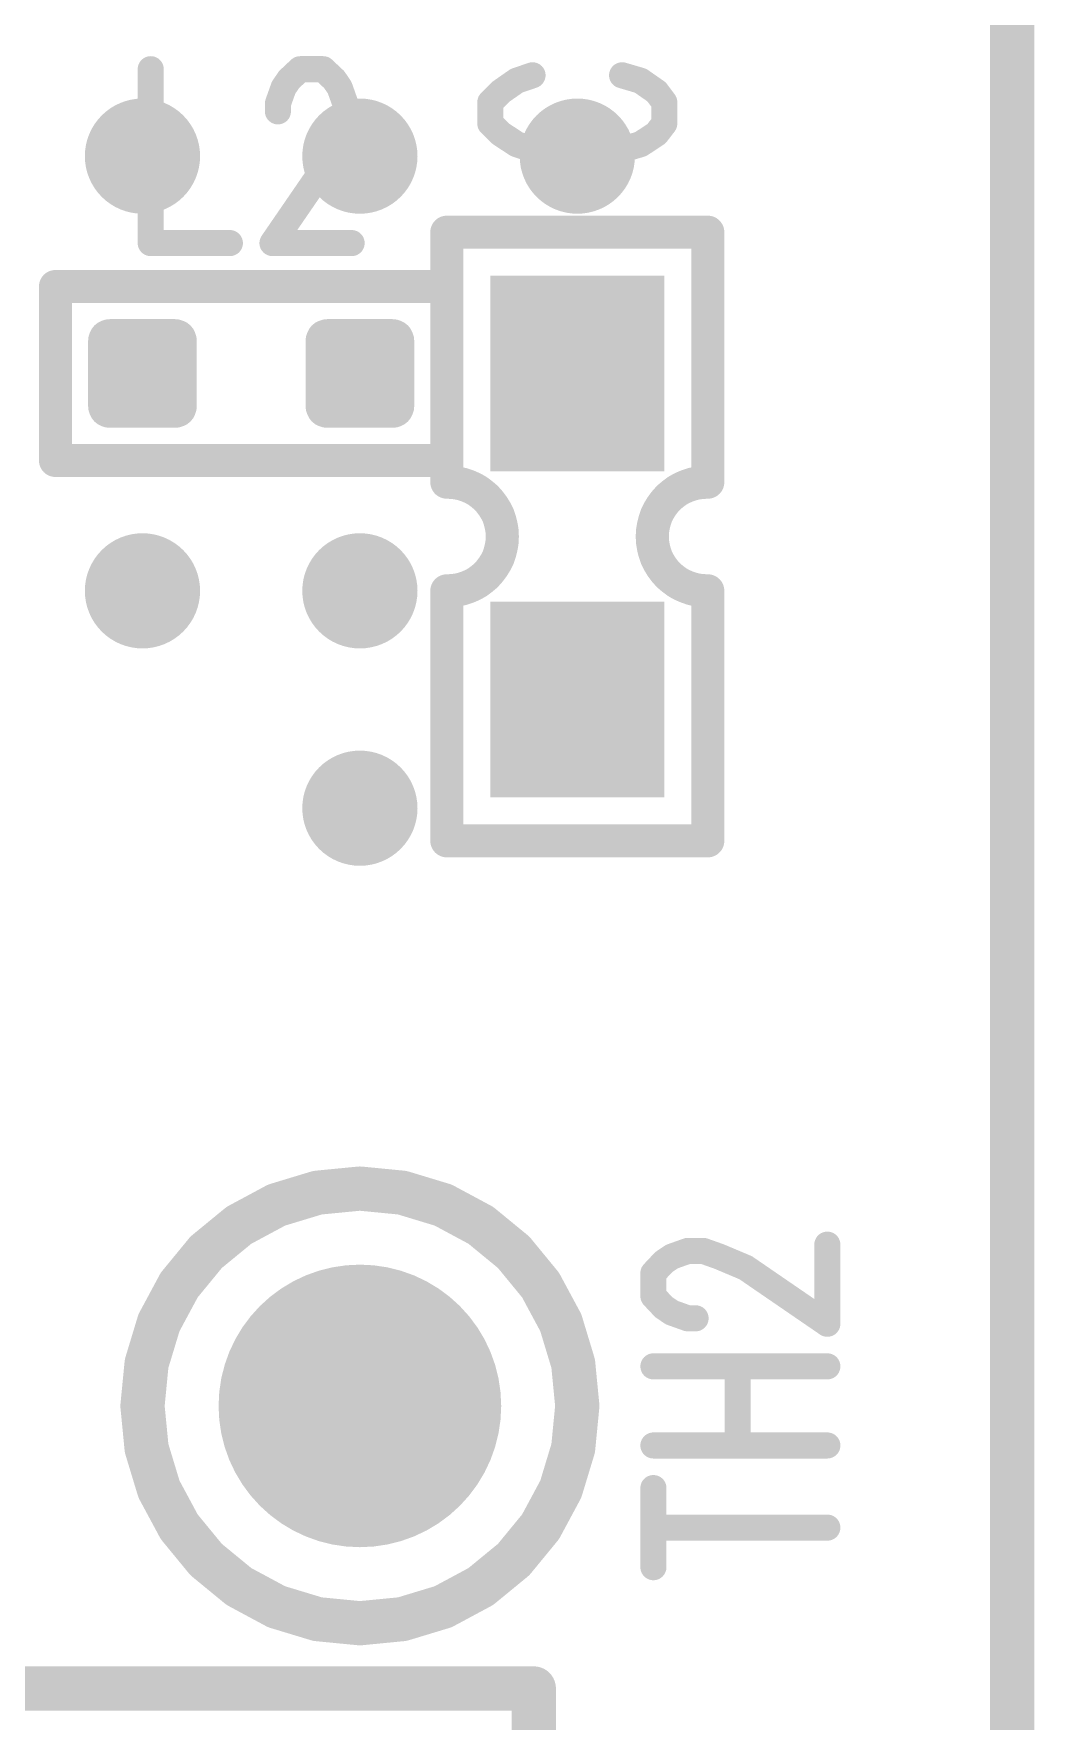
# Model space of a CAD drawing. Extents: x -0.1 to 57.1, y -0.1 to 42.5.
# Drawn here: x 52.5 to 57.1, y 14.55 to 22.31 of the extents above; entities that cross this region are included whole.
import ezdxf

# ---------------------------------------------------------------- set-up
doc = ezdxf.new("R2010")
doc.units = 0
doc.header["$MEASUREMENT"] = 0
doc.layers.get('0').update_dxf_attribs({"linetype": 'CONTINUOUS'})
doc.layers.add('02_ASSY1_GBR', color=7, linetype='CONTINUOUS')

# ---------------------------------------------------------------- blocks, each defined once
blk = doc.blocks.new('ROUND_8')
at = {"const_width": 0.65}
blk.add_lwpolyline([(-0.325, 0, 1), (0.325, 0, 1)], format="xyb", close=True, dxfattribs=at)
blk = doc.blocks.new('RECTANGLE_136')
blk.add_solid([(0.4, 0.45), (0.4, -0.45), (-0.4, 0.45), (-0.4, -0.45)])
blk = doc.blocks.new('ROUND_182')
at = {"const_width": 0.265}
blk.add_lwpolyline([(-0.1325, 0, 1), (0.1325, 0, 1)], format="xyb", close=True, dxfattribs=at)
blk = doc.blocks.new('ROUND_1')
at = {"const_width": 0.1016}
blk.add_lwpolyline([(-0.0508, 0, 1), (0.0508, 0, 1)], format="xyb", close=True, dxfattribs=at)
blk = doc.blocks.new('ROUND_4')
at = {"const_width": 0.06}
blk.add_lwpolyline([(-0.03, 0, 1), (0.03, 0, 1)], format="xyb", close=True, dxfattribs=at)
blk = doc.blocks.new('ROUND_3')
at = {"const_width": 0.0762}
blk.add_lwpolyline([(-0.0381, 0, 1), (0.0381, 0, 1)], format="xyb", close=True, dxfattribs=at)

msp = doc.modelspace()

# ---------------------------------------------------------------- linework, layer by layer
at = {"layer": '02_ASSY1_GBR'}
for points, const_width in [([(57, 0), (57, 35)], 0.2032), ([(53.038, 22.15), (53.038, 21.35)], 0.12), ([(53.674, 22.102), (53.725, 22.15)], 0.12), ([(53.725, 22.15), (53.831, 22.15)], 0.12), ([(53.831, 22.15), (53.882, 22.102)], 0.12), ([(53.649, 22.065), (53.674, 22.102)], 0.12), ([(53.882, 22.102), (53.907, 22.065)], 0.12), ([(54.721, 22.097), (54.648, 22.046)], 0.12), ([(54.794, 22.122), (54.721, 22.097)], 0.12), ([(55.291, 22.097), (55.206, 22.122)], 0.12), ([(55.364, 22.046), (55.291, 22.097)], 0.12), ([(53.623, 21.992), (53.649, 22.065)], 0.12), ([(53.623, 21.956), (53.623, 21.992)], 0.12), ([(53.907, 22.065), (53.933, 21.992)], 0.12), ([(53.933, 21.992), (53.933, 21.92)], 0.12), ([(54.648, 22.046), (54.6, 21.998)], 0.12), ([(54.6, 21.998), (54.6, 21.9)], 0.12), ([(55.4, 21.998), (55.364, 22.046)], 0.12), ([(55.4, 21.9), (55.4, 21.998)], 0.12), ([(53.933, 21.92), (53.907, 21.847)], 0.12), ([(53.907, 21.847), (53.856, 21.726)], 0.12), ([(54.6, 21.9), (54.648, 21.853)], 0.12), ([(54.648, 21.853), (54.721, 21.805)], 0.12), ([(55.291, 21.805), (55.364, 21.853)], 0.12), ([(55.364, 21.853), (55.4, 21.9)], 0.12), ([(54.721, 21.805), (54.794, 21.78)], 0.12), ([(54.794, 21.78), (54.903, 21.758)], 0.12), ([(54.903, 21.758), (55.097, 21.758)], 0.12), ([(55.097, 21.758), (55.206, 21.78)], 0.12), ([(55.206, 21.78), (55.291, 21.805)], 0.12), ([(53.856, 21.726), (53.598, 21.35)], 0.12), ([(54.4, 21.4), (55.6, 21.4)], 0.1524), ([(54.4, 21.4), (54.4, 20.25)], 0.1524), ([(55.6, 21.4), (55.6, 20.25)], 0.1524), ([(53.038, 21.35), (53.402, 21.35)], 0.12), ([(53.598, 21.35), (53.962, 21.35)], 0.12), ([(52.6, 20.35), (52.6, 21.15)], 0.1524), ([(52.6, 21.15), (54.4, 21.15)], 0.1524), ([(54.4, 21.15), (54.4, 20.35)], 0.1524), ([(54.4, 20.35), (52.6, 20.35)], 0.1524), ([(54.4, 20.25), (54.425, 20.249)], 0.1524), ([(54.425, 20.249), (54.449, 20.246)], 0.1524), ([(54.449, 20.246), (54.474, 20.24)], 0.1524), ([(54.474, 20.24), (54.497, 20.232)], 0.1524), ([(54.497, 20.232), (54.52, 20.222)], 0.1524), ([(54.52, 20.222), (54.541, 20.21)], 0.1524), ([(54.541, 20.21), (54.561, 20.195)], 0.1524), ([(54.561, 20.195), (54.58, 20.179)], 0.1524), ([(55.42, 20.179), (55.439, 20.195)], 0.1524), ([(55.439, 20.195), (55.459, 20.21)], 0.1524), ([(55.459, 20.21), (55.48, 20.222)], 0.1524), ([(55.48, 20.222), (55.503, 20.232)], 0.1524), ([(55.503, 20.232), (55.526, 20.24)], 0.1524), ([(55.526, 20.24), (55.551, 20.246)], 0.1524), ([(55.551, 20.246), (55.575, 20.249)], 0.1524), ([(55.575, 20.249), (55.6, 20.25)], 0.1524), ([(54.58, 20.179), (54.597, 20.16)], 0.1524), ([(54.597, 20.16), (54.612, 20.14)], 0.1524), ([(54.612, 20.14), (54.625, 20.119)], 0.1524), ([(54.625, 20.119), (54.636, 20.097)], 0.1524), ([(55.364, 20.097), (55.375, 20.119)], 0.1524), ([(55.375, 20.119), (55.388, 20.14)], 0.1524), ([(55.388, 20.14), (55.403, 20.16)], 0.1524), ([(55.403, 20.16), (55.42, 20.179)], 0.1524), ([(54.636, 20.097), (54.644, 20.073)], 0.1524), ([(54.644, 20.073), (54.65, 20.049)], 0.1524), ([(54.65, 20.049), (54.654, 20.025)], 0.1524), ([(55.346, 20.025), (55.35, 20.049)], 0.1524), ([(55.35, 20.049), (55.356, 20.073)], 0.1524), ([(55.356, 20.073), (55.364, 20.097)], 0.1524), ([(54.654, 19.975), (54.65, 19.951)], 0.1524), ([(54.654, 20.025), (54.655, 20)], 0.1524), ([(54.655, 20), (54.654, 19.975)], 0.1524), ([(55.345, 20), (55.346, 20.025)], 0.1524), ([(55.346, 19.975), (55.345, 20)], 0.1524), ([(55.35, 19.951), (55.346, 19.975)], 0.1524), ([(54.625, 19.881), (54.612, 19.86)], 0.1524), ([(54.636, 19.903), (54.625, 19.881)], 0.1524), ([(54.644, 19.927), (54.636, 19.903)], 0.1524), ([(54.65, 19.951), (54.644, 19.927)], 0.1524), ([(55.356, 19.927), (55.35, 19.951)], 0.1524), ([(55.364, 19.903), (55.356, 19.927)], 0.1524), ([(55.375, 19.881), (55.364, 19.903)], 0.1524), ([(55.388, 19.86), (55.375, 19.881)], 0.1524), ([(54.561, 19.805), (54.541, 19.79)], 0.1524), ([(54.58, 19.821), (54.561, 19.805)], 0.1524), ([(54.597, 19.84), (54.58, 19.821)], 0.1524), ([(54.612, 19.86), (54.597, 19.84)], 0.1524), ([(55.403, 19.84), (55.388, 19.86)], 0.1524), ([(55.42, 19.821), (55.403, 19.84)], 0.1524), ([(55.439, 19.805), (55.42, 19.821)], 0.1524), ([(55.459, 19.79), (55.439, 19.805)], 0.1524), ([(54.425, 19.751), (54.4, 19.75)], 0.1524), ([(54.4, 19.75), (54.4, 18.6)], 0.1524), ([(54.449, 19.754), (54.425, 19.751)], 0.1524), ([(54.474, 19.76), (54.449, 19.754)], 0.1524), ([(54.497, 19.768), (54.474, 19.76)], 0.1524), ([(54.52, 19.778), (54.497, 19.768)], 0.1524), ([(54.541, 19.79), (54.52, 19.778)], 0.1524), ([(55.48, 19.778), (55.459, 19.79)], 0.1524), ([(55.503, 19.768), (55.48, 19.778)], 0.1524), ([(55.526, 19.76), (55.503, 19.768)], 0.1524), ([(55.551, 19.754), (55.526, 19.76)], 0.1524), ([(55.575, 19.751), (55.551, 19.754)], 0.1524), ([(55.6, 19.75), (55.575, 19.751)], 0.1524), ([(55.6, 19.75), (55.6, 18.6)], 0.1524), ([(54.4, 18.6), (55.6, 18.6)], 0.1524), ([(53.805, 16.981), (53.617, 16.924)], 0.2032), ([(54, 17), (53.805, 16.981)], 0.2032), ([(54.195, 16.981), (54, 17)], 0.2032), ([(54.383, 16.924), (54.195, 16.981)], 0.2032), ([(53.617, 16.924), (53.444, 16.831)], 0.2032), ([(54.556, 16.831), (54.383, 16.924)], 0.2032), ([(53.444, 16.831), (53.293, 16.707)], 0.2032), ([(54.707, 16.707), (54.556, 16.831)], 0.2032), ([(53.293, 16.707), (53.169, 16.556)], 0.2032), ([(54.831, 16.556), (54.707, 16.707)], 0.2032), ([(55.435, 16.687), (55.508, 16.713)], 0.12), ([(55.508, 16.713), (55.58, 16.713)], 0.12), ([(55.58, 16.713), (55.653, 16.687)], 0.12), ([(56.15, 16.378), (56.15, 16.742)], 0.12), ([(55.35, 16.611), (55.398, 16.662)], 0.12), ([(55.398, 16.662), (55.435, 16.687)], 0.12), ([(55.653, 16.687), (55.774, 16.636)], 0.12), ([(55.774, 16.636), (56.15, 16.378)], 0.12), ([(53.169, 16.556), (53.076, 16.383)], 0.2032), ([(54.924, 16.383), (54.831, 16.556)], 0.2032), ([(55.35, 16.505), (55.35, 16.611)], 0.12), ([(55.398, 16.454), (55.35, 16.505)], 0.12), ([(53.076, 16.383), (53.019, 16.195)], 0.2032), ([(54.981, 16.195), (54.924, 16.383)], 0.2032), ([(55.435, 16.429), (55.398, 16.454)], 0.12), ([(55.508, 16.403), (55.435, 16.429)], 0.12), ([(55.544, 16.403), (55.508, 16.403)], 0.12), ([(53.019, 16.195), (53, 16)], 0.2032), ([(55, 16), (54.981, 16.195)], 0.2032), ([(55.35, 16.182), (56.15, 16.182)], 0.12), ([(55.738, 15.818), (55.738, 16.182)], 0.12), ([(53, 16), (53.019, 15.805)], 0.2032), ([(54.981, 15.805), (55, 16)], 0.2032), ([(53.019, 15.805), (53.076, 15.617)], 0.2032), ([(54.924, 15.617), (54.981, 15.805)], 0.2032), ([(55.35, 15.818), (56.15, 15.818)], 0.12), ([(53.076, 15.617), (53.169, 15.444)], 0.2032), ([(54.831, 15.444), (54.924, 15.617)], 0.2032), ([(55.35, 15.258), (55.35, 15.622)], 0.12), ([(53.169, 15.444), (53.293, 15.293)], 0.2032), ([(54.707, 15.293), (54.831, 15.444)], 0.2032), ([(55.35, 15.44), (56.15, 15.44)], 0.12), ([(53.293, 15.293), (53.444, 15.169)], 0.2032), ([(54.556, 15.169), (54.707, 15.293)], 0.2032), ([(53.444, 15.169), (53.617, 15.076)], 0.2032), ([(54.383, 15.076), (54.556, 15.169)], 0.2032), ([(53.617, 15.076), (53.805, 15.019)], 0.2032), ([(54.195, 15.019), (54.383, 15.076)], 0.2032), ([(53.805, 15.019), (54, 15)], 0.2032), ([(54, 15), (54.195, 15.019)], 0.2032), ([(49.2, 14.7), (54.8, 14.7)], 0.2032), ([(54.8, 14.7), (54.8, 12.3)], 0.2032)]:
    msp.add_lwpolyline(points, dxfattribs=dict(at, const_width=const_width))
for points in [[(52.767008, 20.956008), (52.778994, 20.970986), (53.232994, 20.956008), (53.22101, 20.970986)], [(52.778994, 20.970986), (52.779014, 20.97101), (53.22101, 20.970986), (53.220982, 20.97101)], [(52.779014, 20.97101), (52.793992, 20.982994), (53.220982, 20.97101), (53.206006, 20.982994)], [(52.793992, 20.982994), (52.794016, 20.983006), (53.206006, 20.982994), (53.20599, 20.983006)], [(52.794016, 20.983006), (52.811996, 20.991996), (53.20599, 20.983006), (53.188008, 20.991996)], [(52.811996, 20.991996), (52.812012, 20.992004), (53.188008, 20.991996), (53.187984, 20.992004)], [(52.812012, 20.992004), (52.829988, 20.997996), (53.187984, 20.992004), (53.170002, 20.997996)], [(52.829988, 20.997996), (52.830026, 20.998), (53.170002, 20.997996), (53.169988, 20.998)], [(52.830026, 20.998), (52.850004, 21), (53.169988, 20.998), (53.150006, 21)], [(53.767008, 20.956008), (53.778994, 20.970986), (54.232994, 20.956008), (54.22101, 20.970986)], [(53.778994, 20.970986), (53.779014, 20.97101), (54.22101, 20.970986), (54.220982, 20.97101)], [(53.779014, 20.97101), (53.793992, 20.982994), (54.220982, 20.97101), (54.206006, 20.982994)], [(53.793992, 20.982994), (53.794016, 20.983006), (54.206006, 20.982994), (54.20599, 20.983006)], [(53.794016, 20.983006), (53.811996, 20.991996), (54.20599, 20.983006), (54.188008, 20.991996)], [(53.811996, 20.991996), (53.812012, 20.992004), (54.188008, 20.991996), (54.187984, 20.992004)], [(53.812012, 20.992004), (53.829988, 20.997996), (54.187984, 20.992004), (54.170002, 20.997996)], [(53.829988, 20.997996), (53.830026, 20.998), (54.170002, 20.997996), (54.169988, 20.998)], [(53.830026, 20.998), (53.850004, 21), (54.169988, 20.998), (54.150006, 21)], [(52.75, 20.900006), (52.752, 20.919988), (53.25, 20.900006), (53.248, 20.919988)], [(52.75, 20.899996), (52.75, 20.900006), (53.25, 20.899996), (53.25, 20.900006)], [(52.75, 20.599994), (52.75, 20.899996), (53.25, 20.599994), (53.25, 20.899996)], [(52.752, 20.919988), (52.752006, 20.920012), (53.248, 20.919988), (53.247996, 20.920012)], [(52.752006, 20.920012), (52.757996, 20.937988), (53.247996, 20.920012), (53.242004, 20.937988)], [(52.757996, 20.937988), (52.758004, 20.938008), (53.242004, 20.937988), (53.241994, 20.938008)], [(52.758004, 20.938008), (52.766994, 20.95599), (53.241994, 20.938008), (53.233004, 20.95599)], [(52.766994, 20.95599), (52.767008, 20.956008), (53.233004, 20.95599), (53.232994, 20.956008)], [(53.75, 20.900006), (53.752, 20.919988), (54.25, 20.900006), (54.248, 20.919988)], [(53.75, 20.899996), (53.75, 20.900006), (54.25, 20.899996), (54.25, 20.900006)], [(53.75, 20.599994), (53.75, 20.899996), (54.25, 20.599994), (54.25, 20.899996)], [(53.752, 20.919988), (53.752006, 20.920012), (54.248, 20.919988), (54.247996, 20.920012)], [(53.752006, 20.920012), (53.757996, 20.937988), (54.247996, 20.920012), (54.242004, 20.937988)], [(53.757996, 20.937988), (53.758004, 20.938008), (54.242004, 20.937988), (54.241994, 20.938008)], [(53.758004, 20.938008), (53.766994, 20.95599), (54.241994, 20.938008), (54.233004, 20.95599)], [(53.766994, 20.95599), (53.767008, 20.956008), (54.233004, 20.95599), (54.232994, 20.956008)], [(52.75, 20.599992), (52.75, 20.599994), (53.249998, 20.599992), (53.25, 20.599994)], [(52.751998, 20.580016), (52.75, 20.599992), (53.247996, 20.580016), (53.249998, 20.599992)], [(52.75201, 20.579984), (52.751998, 20.580016), (53.247994, 20.579984), (53.247996, 20.580016)], [(52.757996, 20.562012), (52.75201, 20.579984), (53.242002, 20.562012), (53.247994, 20.579984)], [(53.75, 20.599992), (53.75, 20.599994), (54.249998, 20.599992), (54.25, 20.599994)], [(53.751998, 20.580016), (53.75, 20.599992), (54.247996, 20.580016), (54.249998, 20.599992)], [(53.75201, 20.579984), (53.751998, 20.580016), (54.247994, 20.579984), (54.247996, 20.580016)], [(53.757996, 20.562012), (53.75201, 20.579984), (54.242002, 20.562012), (54.247994, 20.579984)], [(52.758006, 20.561992), (52.757996, 20.562012), (53.241996, 20.561992), (53.242002, 20.562012)], [(52.766992, 20.544014), (52.758006, 20.561992), (53.233004, 20.544014), (53.241996, 20.561992)], [(52.767014, 20.543988), (52.766992, 20.544014), (53.232992, 20.543988), (53.233004, 20.544014)], [(52.77899, 20.529014), (52.767014, 20.543988), (53.221004, 20.529014), (53.232992, 20.543988)], [(52.77902, 20.52899), (52.77899, 20.529014), (53.220986, 20.52899), (53.221004, 20.529014)], [(52.793988, 20.517008), (52.77902, 20.52899), (53.206006, 20.517008), (53.220986, 20.52899)], [(52.79402, 20.516992), (52.793988, 20.517008), (53.205986, 20.516992), (53.206006, 20.517008)], [(52.811992, 20.508004), (52.79402, 20.516992), (53.188004, 20.508004), (53.205986, 20.516992)], [(52.812016, 20.507996), (52.811992, 20.508004), (53.187988, 20.507996), (53.188004, 20.508004)], [(52.829984, 20.502006), (52.812016, 20.507996), (53.170008, 20.502006), (53.187988, 20.507996)], [(52.830064, 20.501998), (52.829984, 20.502006), (53.169984, 20.501998), (53.170008, 20.502006)], [(52.849994, 20.5), (52.830064, 20.501998), (53.149996, 20.5), (53.169984, 20.501998)], [(53.758006, 20.561992), (53.757996, 20.562012), (54.241996, 20.561992), (54.242002, 20.562012)], [(53.766992, 20.544014), (53.758006, 20.561992), (54.233004, 20.544014), (54.241996, 20.561992)], [(53.767014, 20.543988), (53.766992, 20.544014), (54.232992, 20.543988), (54.233004, 20.544014)], [(53.77899, 20.529014), (53.767014, 20.543988), (54.221004, 20.529014), (54.232992, 20.543988)], [(53.77902, 20.52899), (53.77899, 20.529014), (54.220986, 20.52899), (54.221004, 20.529014)], [(53.793988, 20.517008), (53.77902, 20.52899), (54.206006, 20.517008), (54.220986, 20.52899)], [(53.79402, 20.516992), (53.793988, 20.517008), (54.205986, 20.516992), (54.206006, 20.517008)], [(53.811992, 20.508004), (53.79402, 20.516992), (54.188004, 20.508004), (54.205986, 20.516992)], [(53.812016, 20.507996), (53.811992, 20.508004), (54.187988, 20.507996), (54.188004, 20.508004)], [(53.829984, 20.502006), (53.812016, 20.507996), (54.170008, 20.502006), (54.187988, 20.507996)], [(53.830064, 20.501998), (53.829984, 20.502006), (54.169984, 20.501998), (54.170008, 20.502006)], [(53.849994, 20.5), (53.830064, 20.501998), (54.149996, 20.5), (54.169984, 20.501998)]]:
    msp.add_solid(points, dxfattribs=at)

# ---------------------------------------------------------------- block references
for name, p in [('ROUND_4', (53.038, 22.15)), ('ROUND_4', (53.725, 22.15)), ('ROUND_4', (53.831, 22.15)), ('ROUND_4', (53.674, 22.102)), ('ROUND_4', (53.882, 22.102)), ('ROUND_4', (54.721, 22.097)), ('ROUND_4', (54.794, 22.122)), ('ROUND_4', (55.206, 22.122)), ('ROUND_4', (55.291, 22.097)), ('ROUND_4', (53.623, 21.992)), ('ROUND_4', (53.649, 22.065)), ('ROUND_4', (53.907, 22.065)), ('ROUND_4', (53.933, 21.992)), ('ROUND_4', (54.6, 21.998)), ('ROUND_4', (54.648, 22.046)), ('ROUND_4', (55.364, 22.046)), ('ROUND_4', (55.4, 21.998)), ('ROUND_182', (53, 21.75)), ('ROUND_4', (53.623, 21.956)), ('ROUND_182', (54, 21.75)), ('ROUND_4', (53.933, 21.92)), ('ROUND_182', (55, 21.75)), ('ROUND_4', (53.907, 21.847)), ('ROUND_4', (54.6, 21.9)), ('ROUND_4', (54.648, 21.853)), ('ROUND_4', (55.364, 21.853)), ('ROUND_4', (55.4, 21.9)), ('ROUND_4', (54.721, 21.805)), ('ROUND_4', (54.794, 21.78)), ('ROUND_4', (54.903, 21.758)), ('ROUND_4', (55.097, 21.758)), ('ROUND_4', (55.206, 21.78)), ('ROUND_4', (55.291, 21.805)), ('ROUND_4', (53.856, 21.726)), ('ROUND_3', (54.4, 21.4)), ('ROUND_3', (54.4, 21.4)), ('ROUND_3', (55.6, 21.4)), ('ROUND_3', (55.6, 21.4)), ('ROUND_4', (53.038, 21.35)), ('ROUND_4', (53.402, 21.35)), ('ROUND_4', (53.598, 21.35)), ('ROUND_4', (53.962, 21.35)), ('ROUND_3', (52.6, 21.15)), ('ROUND_3', (52.6, 21.15)), ('ROUND_3', (54.4, 21.15)), ('ROUND_3', (54.4, 21.15)), ('RECTANGLE_136', (55, 20.75)), ('ROUND_3', (52.6, 20.35)), ('ROUND_3', (54.4, 20.35)), ('ROUND_3', (54.4, 20.35)), ('ROUND_3', (54.4, 20.25)), ('ROUND_3', (54.4, 20.25)), ('ROUND_3', (54.425, 20.249)), ('ROUND_3', (54.449, 20.246)), ('ROUND_3', (54.474, 20.24)), ('ROUND_3', (54.497, 20.232)), ('ROUND_3', (54.52, 20.222)), ('ROUND_3', (54.541, 20.21)), ('ROUND_3', (54.561, 20.195)), ('ROUND_3', (55.439, 20.195)), ('ROUND_3', (55.459, 20.21)), ('ROUND_3', (55.48, 20.222)), ('ROUND_3', (55.503, 20.232)), ('ROUND_3', (55.526, 20.24)), ('ROUND_3', (55.551, 20.246)), ('ROUND_3', (55.575, 20.249)), ('ROUND_3', (55.6, 20.25)), ('ROUND_3', (55.6, 20.25)), ('ROUND_3', (54.58, 20.179)), ('ROUND_3', (54.597, 20.16)), ('ROUND_3', (54.612, 20.14)), ('ROUND_3', (54.625, 20.119)), ('ROUND_3', (55.375, 20.119)), ('ROUND_3', (55.388, 20.14)), ('ROUND_3', (55.403, 20.16)), ('ROUND_3', (55.42, 20.179)), ('ROUND_3', (54.636, 20.097)), ('ROUND_3', (54.644, 20.073)), ('ROUND_3', (54.65, 20.049)), ('ROUND_3', (55.35, 20.049)), ('ROUND_3', (55.356, 20.073)), ('ROUND_3', (55.364, 20.097)), ('ROUND_3', (54.654, 20.025)), ('ROUND_3', (54.654, 19.975)), ('ROUND_3', (54.655, 20)), ('ROUND_3', (55.345, 20)), ('ROUND_3', (55.346, 20.025)), ('ROUND_3', (55.346, 19.975)), ('ROUND_182', (53, 19.75)), ('ROUND_182', (54, 19.75)), ('ROUND_3', (54.625, 19.881)), ('ROUND_3', (54.636, 19.903)), ('ROUND_3', (54.644, 19.927)), ('ROUND_3', (54.65, 19.951)), ('ROUND_3', (55.35, 19.951)), ('ROUND_3', (55.356, 19.927)), ('ROUND_3', (55.364, 19.903)), ('ROUND_3', (55.375, 19.881)), ('ROUND_3', (54.561, 19.805)), ('ROUND_3', (54.58, 19.821)), ('ROUND_3', (54.597, 19.84)), ('ROUND_3', (54.612, 19.86)), ('ROUND_3', (55.388, 19.86)), ('ROUND_3', (55.403, 19.84)), ('ROUND_3', (55.42, 19.821)), ('ROUND_3', (55.439, 19.805)), ('ROUND_3', (54.4, 19.75)), ('ROUND_3', (54.4, 19.75)), ('ROUND_3', (54.425, 19.751)), ('ROUND_3', (54.449, 19.754)), ('ROUND_3', (54.474, 19.76)), ('ROUND_3', (54.497, 19.768)), ('ROUND_3', (54.52, 19.778)), ('ROUND_3', (54.541, 19.79)), ('ROUND_3', (55.459, 19.79)), ('ROUND_3', (55.48, 19.778)), ('ROUND_3', (55.503, 19.768)), ('ROUND_3', (55.526, 19.76)), ('ROUND_3', (55.551, 19.754)), ('ROUND_3', (55.575, 19.751)), ('ROUND_3', (55.6, 19.75)), ('ROUND_3', (55.6, 19.75)), ('RECTANGLE_136', (55, 19.25)), ('ROUND_182', (54, 18.75)), ('ROUND_3', (54.4, 18.6)), ('ROUND_3', (54.4, 18.6)), ('ROUND_3', (55.6, 18.6)), ('ROUND_3', (55.6, 18.6)), ('ROUND_1', (53.805, 16.981)), ('ROUND_1', (54, 17)), ('ROUND_1', (54.195, 16.981)), ('ROUND_1', (53.617, 16.924)), ('ROUND_1', (54.383, 16.924)), ('ROUND_1', (53.444, 16.831)), ('ROUND_1', (54.556, 16.831)), ('ROUND_1', (53.293, 16.707)), ('ROUND_1', (54.707, 16.707)), ('ROUND_4', (55.508, 16.713)), ('ROUND_4', (55.58, 16.713)), ('ROUND_4', (56.15, 16.742)), ('ROUND_4', (55.398, 16.662)), ('ROUND_4', (55.435, 16.687)), ('ROUND_4', (55.653, 16.687)), ('ROUND_4', (55.774, 16.636)), ('ROUND_1', (53.169, 16.556)), ('ROUND_8', (54, 16)), ('ROUND_1', (54.831, 16.556)), ('ROUND_4', (55.35, 16.611)), ('ROUND_4', (55.35, 16.505)), ('ROUND_1', (53.076, 16.383)), ('ROUND_1', (54.924, 16.383)), ('ROUND_4', (55.398, 16.454)), ('ROUND_4', (55.435, 16.429)), ('ROUND_4', (55.508, 16.403)), ('ROUND_4', (55.544, 16.403)), ('ROUND_4', (56.15, 16.378)), ('ROUND_1', (53.019, 16.195)), ('ROUND_1', (54.981, 16.195)), ('ROUND_4', (55.35, 16.182)), ('ROUND_4', (55.738, 16.182)), ('ROUND_4', (56.15, 16.182)), ('ROUND_1', (53, 16)), ('ROUND_1', (53, 16)), ('ROUND_1', (55, 16)), ('ROUND_1', (53.019, 15.805)), ('ROUND_1', (54.981, 15.805)), ('ROUND_4', (55.35, 15.818)), ('ROUND_4', (55.738, 15.818)), ('ROUND_4', (56.15, 15.818)), ('ROUND_1', (53.076, 15.617)), ('ROUND_1', (54.924, 15.617)), ('ROUND_4', (55.35, 15.622)), ('ROUND_1', (53.169, 15.444)), ('ROUND_1', (54.831, 15.444)), ('ROUND_4', (55.35, 15.44)), ('ROUND_4', (56.15, 15.44)), ('ROUND_1', (53.293, 15.293)), ('ROUND_1', (54.707, 15.293)), ('ROUND_4', (55.35, 15.258)), ('ROUND_1', (53.444, 15.169)), ('ROUND_1', (54.556, 15.169)), ('ROUND_1', (53.617, 15.076)), ('ROUND_1', (54.383, 15.076)), ('ROUND_1', (53.805, 15.019)), ('ROUND_1', (54, 15)), ('ROUND_1', (54.195, 15.019)), ('ROUND_1', (54.8, 14.7))]:
    msp.add_blockref(name, p, dxfattribs=at)

doc.saveas('drawing.dxf')
